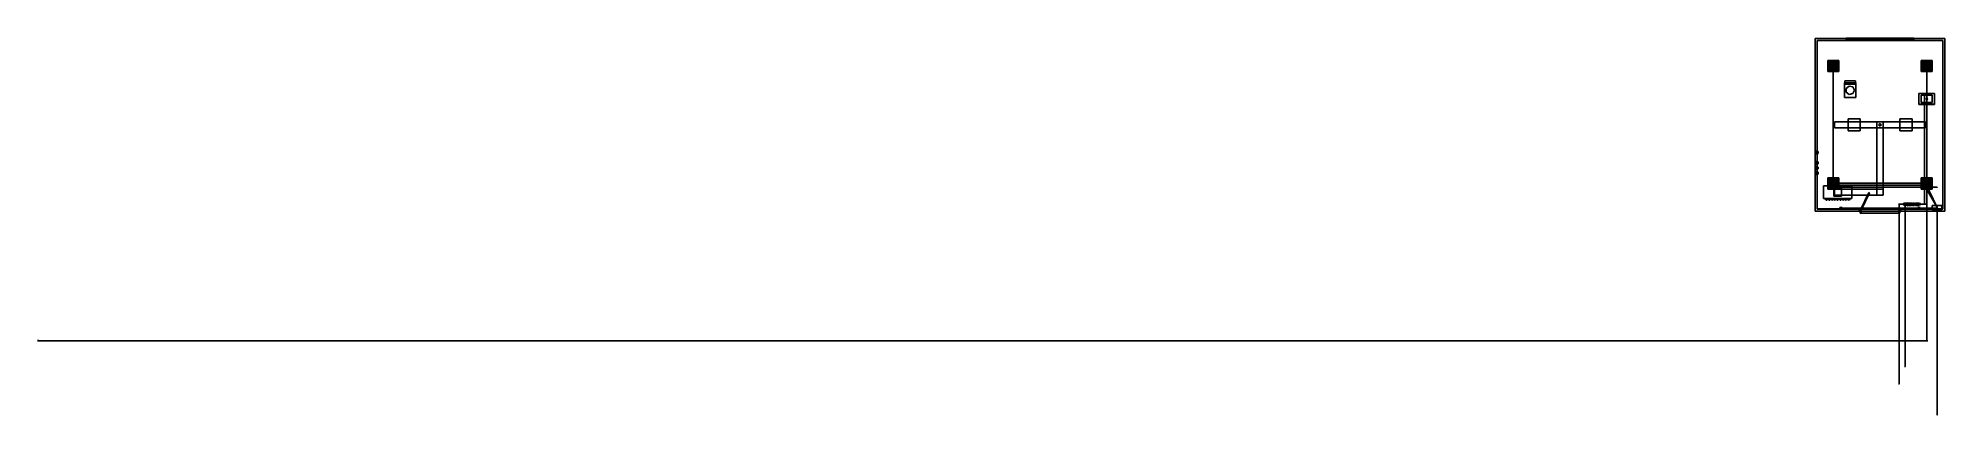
# Model space of a CAD drawing. Header units: millimetres. Extents: x -52000 to 58250, y 220200 to 242022.
import ezdxf

# ---------------------------------------------------------------- set-up
doc = ezdxf.new("R2010")
doc.units = ezdxf.units.MM

msp = doc.modelspace()

# ---------------------------------------------------------------- linework, layer by layer
at = {"layer": 'electrical'}
for p, q in [((51807.79, 240400), (51792.21, 240400)), ((51792.21, 240400), (51800, 240400)), ((51800, 240400), (51807.79, 240400)), ((51800, 233380), (51800, 240400)), ((57207.79, 240400), (57192.21, 240400)), ((57192.21, 240400), (57200, 240400)), ((57200, 240400), (57207.79, 240400)), ((57200, 233380), (57200, 240400)), ((51807.79, 233380), (51792.21, 233380)), ((51792.21, 233380), (51800, 233380)), ((51800, 233372.21), (51800, 233387.79)), ((51800, 233387.79), (51800, 233380)), ((51800, 233380), (51800, 233372.21)), ((57800, 233380), (51800, 233380)), ((51800, 233380), (51807.79, 233380)), ((51875, 233608.74), (51875, 233631.26)), ((51875, 233631.26), (51875, 233620)), ((51875, 233620), (51875, 233608.74)), ((57125, 233620), (51875, 233620)), ((51875, 233488.74), (51875, 233511.26)), ((51875, 233511.26), (51875, 233500)), ((51875, 233500), (51875, 233488.74)), ((57125, 233500), (51875, 233500)), ((51875, 233368.74), (51875, 233391.26)), ((51875, 233391.26), (51875, 233380)), ((51875, 233380), (51875, 233368.74)), ((57125, 233380), (51875, 233380)), ((57136.74, 233625.58), (57119.13, 233617.21)), ((57119.13, 233617.21), (57136.74, 233625.58)), ((57119.13, 233617.21), (57119.13, 233617.21)), ((57136.54, 233505.99), (57119.23, 233497)), ((57119.23, 233497), (57136.54, 233505.99)), ((57119.23, 233497), (57119.23, 233497)), ((57136.28, 233386.45), (57119.36, 233376.77)), ((57119.36, 233376.77), (57136.28, 233386.45)), ((57119.36, 233376.77), (57119.36, 233376.77)), ((57125, 233608.74), (57125, 233631.26)), ((57125, 233631.26), (57125, 233620)), ((57125, 233620), (57125, 233608.74)), ((57125, 233620), (57139.04, 233620)), ((57139.04, 233620), (57125, 233620)), ((57125, 233488.74), (57125, 233511.26)), ((57125, 233511.26), (57125, 233500)), ((57125, 233500), (57125, 233488.74)), ((57125, 233500), (57139.04, 233500)), ((57139.04, 233500), (57125, 233500)), ((57125, 233368.74), (57125, 233391.26)), ((57125, 233391.26), (57125, 233380)), ((57125, 233380), (57125, 233368.74)), ((57125, 233380), (57139.04, 233380)), ((57139.04, 233380), (57125, 233380)), ((57811.28, 232206.45), (57136.28, 233386.45)), ((57811.54, 232205.99), (57136.54, 233505.99)), ((57811.74, 232205.58), (57136.74, 233625.58)), ((57207.79, 233380), (57192.21, 233380)), ((57192.21, 233380), (57200, 233380)), ((57200, 233380), (57207.79, 233380)), ((57800, 233372.21), (57800, 233387.79)), ((57800, 233387.79), (57800, 233380)), ((57800, 233380), (57800, 233372.21)), ((52185, 232150), (52185, 232210)), ((52185, 232210), (52315, 232210)), ((52185, 232150), (52315, 232150)), ((52259, 232180), (52245.5, 232187.79)), ((52245.5, 232187.79), (52245.5, 232172.21)), ((52245.5, 232172.21), (52259, 232180)), ((52250, 232172.21), (52250, 232187.79)), ((52250, 232187.79), (52250, 232180)), ((52250, 232180), (57800, 232180)), ((52250, 232180), (52250, 232172.21)), ((52250, 232180), (52259.72, 232180)), ((52259.72, 232180), (52250, 232180)), ((52315, 232150), (52315, 232210)), ((56685, 232150), (56685, 232210)), ((56685, 232210), (56815, 232210)), ((56685, 232150), (56815, 232150)), ((56759, 232180), (56745.5, 232187.79)), ((56745.5, 232187.79), (56745.5, 232172.21)), ((56745.5, 232172.21), (56759, 232180)), ((56750, 232172.21), (56750, 232187.79)), ((56750, 232187.79), (56750, 232180)), ((56750, 232180), (57800, 232180)), ((56750, 232180), (56750, 232172.21)), ((56750, 232180), (56759.72, 232180)), ((56759.72, 232180), (56750, 232180)), ((56815, 232150), (56815, 232210)), ((57525, 232075), (57525, 232325)), ((57525, 232325), (58075, 232325)), ((57525, 232075), (58075, 232075)), ((57565, 232047.5), (57565, 232082.5)), ((57565, 232082.5), (58035, 232082.5)), ((57565, 232047.5), (58035, 232047.5)), ((57612.5, 232010), (57612.5, 232050)), ((57612.5, 232050), (57712.5, 232050)), ((57612.5, 232010), (57712.5, 232010)), ((57685.88, 232020), (57639.12, 232020)), ((57639.12, 232020), (57662.5, 232020)), ((57685.88, 231995), (57639.12, 231995)), ((57639.12, 231995), (57662.5, 231995)), ((57662.5, 232020), (57662.5, 231995)), ((57662.5, 232020), (57685.88, 232020)), ((57662.5, 231995), (57685.88, 231995)), ((57712.5, 232010), (57712.5, 232050)), ((57750, 232010), (57750, 232050)), ((57750, 232050), (57850, 232050)), ((57750, 232010), (57850, 232010)), ((57823.38, 232020), (57776.62, 232020)), ((57776.62, 232020), (57800, 232020)), ((57823.38, 231995), (57776.62, 231995)), ((57776.62, 231995), (57800, 231995)), ((57782, 232200), (57809, 232215.59)), ((57809, 232184.41), (57782, 232200)), ((57815.59, 232200), (57784.41, 232200)), ((57784.41, 232200), (57800, 232200)), ((57813, 232200), (57793.5, 232211.26)), ((57793.5, 232211.26), (57793.5, 232188.74)), ((57813, 232200), (57793.5, 232211.26)), ((57793.5, 232211.26), (57793.5, 232188.74)), ((57813, 232200), (57793.5, 232211.26)), ((57793.5, 232211.26), (57793.5, 232188.74)), ((57793.5, 232188.74), (57813, 232200)), ((57793.5, 232188.74), (57813, 232200)), ((57793.5, 232188.74), (57813, 232200)), ((57811.74, 232205.58), (57794.13, 232197.21)), ((57794.13, 232197.21), (57811.74, 232205.58)), ((57794.13, 232197.21), (57794.13, 232197.21)), ((57811.54, 232205.99), (57794.23, 232197)), ((57794.23, 232197), (57811.54, 232205.99)), ((57794.23, 232197), (57794.23, 232197)), ((57811.28, 232206.45), (57794.36, 232196.77)), ((57794.36, 232196.77), (57811.28, 232206.45)), ((57794.36, 232196.77), (57794.36, 232196.77)), ((57800, 232200), (57815.59, 232200)), ((57800, 220200), (57800, 232200)), ((57800, 232200), (57819.44, 232200)), ((57819.44, 232200), (57800, 232200)), ((57800, 232200), (57814.04, 232200)), ((57814.04, 232200), (57800, 232200)), ((57800, 232200), (57814.04, 232200)), ((57814.04, 232200), (57800, 232200)), ((57800, 232200), (57814.04, 232200)), ((57814.04, 232200), (57800, 232200)), ((57800, 232172.21), (57800, 232187.79)), ((57800, 232187.79), (57800, 232180)), ((57800, 232172.21), (57800, 232187.79)), ((57800, 232187.79), (57800, 232180)), ((57800, 232180), (57800, 232172.21)), ((57800, 232180), (57800, 232172.21)), ((57800, 232020), (57800, 231995)), ((57800, 232020), (57823.38, 232020)), ((57800, 231995), (57823.38, 231995)), ((57809, 232215.59), (57809, 232184.41)), ((57850, 232010), (57850, 232050)), ((57887.5, 232010), (57887.5, 232050)), ((57887.5, 232050), (57987.5, 232050)), ((57887.5, 232010), (57987.5, 232010)), ((57960.88, 232020), (57914.12, 232020)), ((57914.12, 232020), (57937.5, 232020)), ((57960.88, 231995), (57914.12, 231995)), ((57914.12, 231995), (57937.5, 231995)), ((57937.5, 232020), (57937.5, 231995)), ((57937.5, 232020), (57960.88, 232020)), ((57937.5, 231995), (57960.88, 231995)), ((57987.5, 232010), (57987.5, 232050)), ((58035, 232047.5), (58035, 232082.5)), ((58075, 232075), (58075, 232325)), ((57815.59, 220200), (57784.41, 220200)), ((57784.41, 220200), (57800, 220200)), ((57800, 220200), (57815.59, 220200))]:
    msp.add_line(p, q, dxfattribs=at)
at = {"layer": 'hvac'}
for p, q in [((51875, 236825), (51875, 237175)), ((51875, 237175), (57125, 237175)), ((52650, 236650), (52650, 237350)), ((52650, 237350), (53350, 237350)), ((53350, 236650), (53350, 237350)), ((54325, 232925), (54325, 237175)), ((54325, 237175), (54675, 237175)), ((54675, 232925), (54675, 237175)), ((55650, 236650), (55650, 237350)), ((55650, 237350), (56350, 237350)), ((56350, 236650), (56350, 237350)), ((57125, 236825), (57125, 237175)), ((51875, 236825), (57125, 236825)), ((52650, 236650), (53350, 236650)), ((55650, 236650), (56350, 236650)), ((51225, 232725), (51225, 233475)), ((51225, 233475), (52875, 233475)), ((51225, 232725), (52875, 232725)), ((51325, 232680), (51325, 232720)), ((51325, 232720), (52775, 232720)), ((51325, 232680), (52775, 232680)), ((51390, 232640), (51390, 232700)), ((51390, 232700), (51430, 232700)), ((51390, 232640), (51430, 232640)), ((51430, 232640), (51430, 232700)), ((51550, 232640), (51550, 232700)), ((51550, 232700), (51590, 232700)), ((51550, 232640), (51590, 232640)), ((51590, 232640), (51590, 232700)), ((51710, 232640), (51710, 232700)), ((51710, 232700), (51750, 232700)), ((51710, 232640), (51750, 232640)), ((51750, 232640), (51750, 232700)), ((51825, 232875), (51825, 233325)), ((51825, 233325), (52275, 233325)), ((51825, 232875), (52275, 232875)), ((51870, 232640), (51870, 232700)), ((51870, 232700), (51910, 232700)), ((51870, 232640), (51910, 232640)), ((51875, 232925), (51875, 233275)), ((51875, 233275), (54675, 233275)), ((51875, 232925), (54675, 232925)), ((51910, 232640), (51910, 232700)), ((52030, 232640), (52030, 232700)), ((52030, 232700), (52070, 232700)), ((52030, 232640), (52070, 232640)), ((52070, 232640), (52070, 232700)), ((52190, 232640), (52190, 232700)), ((52190, 232700), (52230, 232700)), ((52190, 232640), (52230, 232640)), ((52230, 232640), (52230, 232700)), ((52275, 232875), (52275, 233325)), ((52350, 232640), (52350, 232700)), ((52350, 232700), (52390, 232700)), ((52350, 232640), (52390, 232640)), ((52390, 232640), (52390, 232700)), ((52510, 232640), (52510, 232700)), ((52510, 232700), (52550, 232700)), ((52510, 232640), (52550, 232640)), ((52550, 232640), (52550, 232700)), ((52670, 232640), (52670, 232700)), ((52670, 232700), (52710, 232700)), ((52670, 232640), (52710, 232640)), ((52710, 232640), (52710, 232700)), ((52775, 232680), (52775, 232720)), ((52875, 232725), (52875, 233475)), ((54325, 232925), (54675, 232925)), ((54675, 232925), (54675, 233275))]:
    msp.add_line(p, q, dxfattribs=at)
at = {"layer": 'interiors'}
for p, q in [((50750, 232000), (50750, 242000)), ((50750, 242000), (58250, 242000)), ((58130, 241880), (50870, 241880)), ((50870, 232120), (50870, 241880)), ((50875, 232125), (50875, 241875)), ((50875, 241875), (58125, 241875)), ((52550, 241977.5), (52550, 242022.5)), ((52550, 242022.5), (56450, 242022.5)), ((52550, 242000), (56450, 242000)), ((52550, 241880), (52550, 242000)), ((52550, 241977.5), (56450, 241977.5)), ((52550, 241880), (56450, 241880)), ((56450, 241977.5), (56450, 242022.5)), ((56450, 241880), (56450, 242000)), ((58125, 232125), (58125, 241875)), ((58130, 232120), (58130, 241880)), ((58250, 232000), (58250, 242000)), ((53389.61, 232109.51), (53846.04, 233088.32)), ((53430.39, 232090.49), (53886.82, 233069.3)), ((53886.82, 233069.3), (53846.04, 233088.32)), ((50750, 232000), (53300, 232000)), ((50750, 232000), (58250, 232000)), ((58130, 232120), (50870, 232120)), ((53300, 232120), (50870, 232120)), ((50875, 232125), (58125, 232125)), ((53300, 232000), (53300, 232120)), ((53300, 232120), (55700, 232120)), ((53300, 232000), (55700, 232000)), ((53345, 231880), (53345, 232120)), ((53345, 232120), (53415, 232120)), ((53345, 231880), (53415, 231880)), ((53350, 231880), (53350, 232120)), ((53350, 232120), (55650, 232120)), ((53350, 231880), (55650, 231880)), ((53430.39, 232090.49), (53389.61, 232109.51)), ((53415, 231880), (53415, 232120)), ((55585, 231880), (55585, 232120)), ((55585, 232120), (55655, 232120)), ((55585, 231880), (55655, 231880)), ((55650, 231880), (55650, 232120)), ((55655, 231880), (55655, 232120)), ((55700, 232000), (55700, 232120)), ((58130, 232120), (55700, 232120)), ((55700, 232000), (58250, 232000))]:
    msp.add_line(p, q, dxfattribs=at)
at = {"layer": 'lighting'}
for p, q in [((51480, 240080), (51480, 240720)), ((51480, 240720), (52120, 240720)), ((51520, 240120), (51520, 240680)), ((51520, 240680), (52080, 240680)), ((51554, 240130), (51554, 240670)), ((51554, 240670), (51566, 240670)), ((51566, 240130), (51566, 240670)), ((51634, 240130), (51634, 240670)), ((51634, 240670), (51646, 240670)), ((51646, 240130), (51646, 240670)), ((51714, 240130), (51714, 240670)), ((51714, 240670), (51726, 240670)), ((51726, 240130), (51726, 240670)), ((51794, 240130), (51794, 240670)), ((51794, 240670), (51806, 240670)), ((51809, 240400), (51795.5, 240407.79)), ((51795.5, 240407.79), (51795.5, 240392.21)), ((51795.5, 240392.21), (51809, 240400)), ((51806, 240130), (51806, 240670)), ((51874, 240130), (51874, 240670)), ((51874, 240670), (51886, 240670)), ((51886, 240130), (51886, 240670)), ((51954, 240130), (51954, 240670)), ((51954, 240670), (51966, 240670)), ((51966, 240130), (51966, 240670)), ((52034, 240130), (52034, 240670)), ((52034, 240670), (52046, 240670)), ((52046, 240130), (52046, 240670)), ((52080, 240120), (52080, 240680)), ((52120, 240080), (52120, 240720)), ((56880, 240080), (56880, 240720)), ((56880, 240720), (57520, 240720)), ((56920, 240120), (56920, 240680)), ((56920, 240680), (57480, 240680)), ((56954, 240130), (56954, 240670)), ((56954, 240670), (56966, 240670)), ((56966, 240130), (56966, 240670)), ((57034, 240130), (57034, 240670)), ((57034, 240670), (57046, 240670)), ((57046, 240130), (57046, 240670)), ((57114, 240130), (57114, 240670)), ((57114, 240670), (57126, 240670)), ((57126, 240130), (57126, 240670)), ((57194, 240130), (57194, 240670)), ((57194, 240670), (57206, 240670)), ((57209, 240400), (57195.5, 240407.79)), ((57195.5, 240407.79), (57195.5, 240392.21)), ((57195.5, 240392.21), (57209, 240400)), ((57206, 240130), (57206, 240670)), ((57274, 240130), (57274, 240670)), ((57274, 240670), (57286, 240670)), ((57286, 240130), (57286, 240670)), ((57354, 240130), (57354, 240670)), ((57354, 240670), (57366, 240670)), ((57366, 240130), (57366, 240670)), ((57434, 240130), (57434, 240670)), ((57434, 240670), (57446, 240670)), ((57446, 240130), (57446, 240670)), ((57480, 240120), (57480, 240680)), ((57520, 240080), (57520, 240720)), ((51480, 240080), (52120, 240080)), ((51520, 240120), (52080, 240120)), ((51554, 240130), (51566, 240130)), ((51634, 240130), (51646, 240130)), ((51714, 240130), (51726, 240130)), ((51794, 240130), (51806, 240130)), ((51874, 240130), (51886, 240130)), ((51954, 240130), (51966, 240130)), ((52034, 240130), (52046, 240130)), ((56880, 240080), (57520, 240080)), ((56920, 240120), (57480, 240120)), ((56954, 240130), (56966, 240130)), ((57034, 240130), (57046, 240130)), ((57114, 240130), (57126, 240130)), ((57194, 240130), (57206, 240130)), ((57274, 240130), (57286, 240130)), ((57354, 240130), (57366, 240130)), ((57434, 240130), (57446, 240130)), ((51480, 233280), (51480, 233920)), ((51480, 233920), (52120, 233920)), ((51520, 233320), (51520, 233880)), ((51520, 233880), (52080, 233880)), ((51554, 233330), (51554, 233870)), ((51554, 233870), (51566, 233870)), ((51566, 233330), (51566, 233870)), ((51634, 233330), (51634, 233870)), ((51634, 233870), (51646, 233870)), ((51646, 233330), (51646, 233870)), ((51714, 233330), (51714, 233870)), ((51714, 233870), (51726, 233870)), ((51726, 233330), (51726, 233870)), ((51794, 233330), (51794, 233870)), ((51794, 233870), (51806, 233870)), ((51806, 233330), (51806, 233870)), ((51874, 233330), (51874, 233870)), ((51874, 233870), (51886, 233870)), ((51886, 233330), (51886, 233870)), ((51954, 233330), (51954, 233870)), ((51954, 233870), (51966, 233870)), ((51966, 233330), (51966, 233870)), ((52034, 233330), (52034, 233870)), ((52034, 233870), (52046, 233870)), ((52046, 233330), (52046, 233870)), ((52080, 233320), (52080, 233880)), ((52120, 233280), (52120, 233920)), ((56880, 233280), (56880, 233920)), ((56880, 233920), (57520, 233920)), ((56920, 233320), (56920, 233880)), ((56920, 233880), (57480, 233880)), ((56954, 233330), (56954, 233870)), ((56954, 233870), (56966, 233870)), ((56966, 233330), (56966, 233870)), ((57034, 233330), (57034, 233870)), ((57034, 233870), (57046, 233870)), ((57046, 233330), (57046, 233870)), ((57114, 233330), (57114, 233870)), ((57114, 233870), (57126, 233870)), ((57126, 233330), (57126, 233870)), ((57194, 233330), (57194, 233870)), ((57194, 233870), (57206, 233870)), ((57206, 233330), (57206, 233870)), ((57274, 233330), (57274, 233870)), ((57274, 233870), (57286, 233870)), ((57286, 233330), (57286, 233870)), ((57354, 233330), (57354, 233870)), ((57354, 233870), (57366, 233870)), ((57366, 233330), (57366, 233870)), ((57434, 233330), (57434, 233870)), ((57434, 233870), (57446, 233870)), ((57446, 233330), (57446, 233870)), ((57480, 233320), (57480, 233880)), ((57520, 233280), (57520, 233920)), ((51480, 233280), (52120, 233280)), ((51520, 233320), (52080, 233320)), ((51554, 233330), (51566, 233330)), ((51634, 233330), (51646, 233330)), ((51714, 233330), (51726, 233330)), ((51794, 233330), (51806, 233330)), ((51809, 233600), (51795.5, 233607.79)), ((51795.5, 233607.79), (51795.5, 233592.21)), ((51795.5, 233592.21), (51809, 233600)), ((51874, 233330), (51886, 233330)), ((51954, 233330), (51966, 233330)), ((52034, 233330), (52046, 233330)), ((56880, 233280), (57520, 233280)), ((56920, 233320), (57480, 233320)), ((56954, 233330), (56966, 233330)), ((57034, 233330), (57046, 233330)), ((57114, 233330), (57126, 233330)), ((57194, 233330), (57206, 233330)), ((57209, 233600), (57195.5, 233607.79)), ((57195.5, 233607.79), (57195.5, 233592.21)), ((57195.5, 233592.21), (57209, 233600)), ((57274, 233330), (57286, 233330)), ((57354, 233330), (57366, 233330)), ((57434, 233330), (57446, 233330))]:
    msp.add_line(p, q, dxfattribs=at)
at = {"layer": 'sensors'}
for p, q in [((54500, 237080), (54420, 237000)), ((54580, 237000), (54500, 237080)), ((54420, 237000), (54500, 236920)), ((54500, 236920), (54580, 237000)), ((54500, 237000), (54565, 237000)), ((54565, 237000), (54500, 237000)), ((50790, 235320), (50790, 235480)), ((50790, 235480), (50890, 235480)), ((50790, 235320), (50890, 235320)), ((50790, 234720), (50790, 234880)), ((50790, 234880), (50890, 234880)), ((50890, 235320), (50890, 235480)), ((50890, 234720), (50890, 234880)), ((50895, 235345), (50895, 235455)), ((50895, 235455), (50915, 235455)), ((50895, 235345), (50915, 235345)), ((50895, 234745), (50895, 234855)), ((50895, 234855), (50915, 234855)), ((50915, 235345), (50915, 235455)), ((50915, 234745), (50915, 234855)), ((50790, 234720), (50890, 234720)), ((50790, 234420), (50790, 234580)), ((50790, 234580), (50890, 234580)), ((50790, 234420), (50890, 234420)), ((50790, 234120), (50790, 234280)), ((50790, 234280), (50890, 234280)), ((50790, 234120), (50890, 234120)), ((50890, 234420), (50890, 234580)), ((50890, 234120), (50890, 234280)), ((50895, 234745), (50915, 234745)), ((50895, 234445), (50895, 234555)), ((50895, 234555), (50915, 234555)), ((50895, 234445), (50915, 234445)), ((50895, 234145), (50895, 234255)), ((50895, 234255), (50915, 234255)), ((50895, 234145), (50915, 234145)), ((50915, 234445), (50915, 234555)), ((50915, 234145), (50915, 234255)), ((56530, 232400), (56530, 232475)), ((56530, 232475), (56530, 232400)), ((56530, 232400), (56750, 232400)), ((56530, 232400), (56530, 232325)), ((56530, 232325), (56530, 232400)), ((56560, 232330), (56560, 232470)), ((56560, 232470), (56720, 232470)), ((56560, 232330), (56720, 232330)), ((56574.5, 232400), (56574.5, 232475)), ((56574.5, 232475), (56574.5, 232400)), ((56574.5, 232400), (56794.5, 232400)), ((56574.5, 232400), (56574.5, 232325)), ((56574.5, 232325), (56574.5, 232400)), ((56604.5, 232330), (56604.5, 232470)), ((56604.5, 232470), (56764.5, 232470)), ((56604.5, 232330), (56764.5, 232330)), ((56720, 232330), (56720, 232470)), ((56750, 232400), (56750, 232475)), ((56750, 232475), (56750, 232400)), ((56750, 232400), (56750, 232325)), ((56750, 232325), (56750, 232400)), ((56764.5, 232330), (56764.5, 232470)), ((56794.5, 232400), (56794.5, 232475)), ((56794.5, 232475), (56794.5, 232400)), ((56794.5, 232400), (56794.5, 232325)), ((56794.5, 232325), (56794.5, 232400))]:
    msp.add_line(p, q, dxfattribs=at)
at = {"layer": 'water'}
for p, q in [((52450, 238575), (52450, 239425)), ((52450, 239425), (53100, 239425)), ((52475, 239350), (52475, 239550)), ((52475, 239550), (53075, 239550)), ((52475, 239350), (53075, 239350)), ((52719.37, 239243.73), (52549.76, 239108.47)), ((52930.87, 239195.46), (52719.37, 239243.73)), ((53075, 239350), (53075, 239550)), ((53100, 238575), (53100, 239425)), ((52450, 238575), (53100, 238575)), ((52549.76, 239108.47), (52549.76, 238891.53)), ((52549.76, 238891.53), (52719.37, 238756.27)), ((52719.37, 238756.27), (52930.87, 238804.54)), ((53025, 239000), (52930.87, 239195.46)), ((52930.87, 238804.54), (53025, 239000)), ((56740, 238180), (56740, 238820)), ((56740, 238820), (57660, 238820)), ((56740, 238180), (57660, 238180)), ((56750, 238190), (56750, 238810)), ((56750, 238810), (57650, 238810)), ((56750, 238190), (57650, 238190)), ((57525, 238715), (56875, 238715)), ((56875, 238285), (56875, 238715)), ((57525, 238285), (56875, 238285)), ((57045, 238730), (57097.5, 238760.31)), ((57097.5, 238699.69), (57045, 238730)), ((57110.31, 238730), (57049.69, 238730)), ((57049.69, 238730), (57080, 238730)), ((57080, 238730), (57110.31, 238730)), ((57080, 232400), (57080, 238730)), ((57080, 238730), (57117.8, 238730)), ((57117.8, 238730), (57080, 238730)), ((57097.5, 238760.31), (57097.5, 238699.69)), ((57145, 238500), (57200, 238555)), ((57200, 238445), (57145, 238500)), ((57200, 238500), (57145, 238500)), ((57145, 238500), (57200, 238500)), ((57165, 238730), (57217.5, 238760.31)), ((57217.5, 238699.69), (57165, 238730)), ((57230.31, 238730), (57169.69, 238730)), ((57169.69, 238730), (57200, 238730)), ((57215.59, 238720), (57184.41, 238720)), ((57184.41, 238720), (57200, 238720)), ((57215.59, 238500), (57184.41, 238500)), ((57184.41, 238500), (57200, 238500)), ((57218, 238720), (57191, 238735.59)), ((57191, 238735.59), (57191, 238704.41)), ((57191, 238704.41), (57218, 238720)), ((57200, 238730), (57230.31, 238730)), ((57200, 232400), (57200, 238730)), ((57200, 238730), (57237.8, 238730)), ((57237.8, 238730), (57200, 238730)), ((57200, 238720), (57200, 238500)), ((57200, 238720), (57215.59, 238720)), ((57200, 238720), (57219.44, 238720)), ((57219.44, 238720), (57200, 238720)), ((57200, 238555), (57255, 238500)), ((57200, 238500), (57215.59, 238500)), ((57255, 238500), (57200, 238445)), ((57200, 238500), (57200, 224500)), ((57200, 238500), (57255, 238500)), ((57255, 238500), (57200, 238500)), ((57200, 238500), (57259.4, 238500)), ((57259.4, 238500), (57200, 238500)), ((57217.5, 238760.31), (57217.5, 238699.69)), ((57525, 238285), (57525, 238715)), ((57650, 238190), (57650, 238810)), ((57660, 238180), (57660, 238820)), ((55630.31, 232400), (55569.69, 232400)), ((55569.69, 232400), (55600, 232400)), ((55600, 232369.69), (55600, 232430.31)), ((55600, 232430.31), (55600, 232400)), ((55600, 232400), (55630.31, 232400)), ((55600, 222000), (55600, 232400)), ((55600, 232400), (57200, 232400)), ((55600, 232400), (55600, 232369.69)), ((55600, 232400), (55637.8, 232400)), ((55637.8, 232400), (55600, 232400)), ((55880, 232400), (55880, 232475)), ((55880, 232475), (55880, 232400)), ((55880, 232400), (56280, 232400)), ((55880, 232400), (55880, 232325)), ((55880, 232325), (55880, 232400)), ((55890, 232375), (55890, 232425)), ((55890, 232425), (56270, 232425)), ((55890, 232375), (56270, 232375)), ((55980.31, 232400), (55919.69, 232400)), ((55919.69, 232400), (55950, 232400)), ((55930, 232464.66), (55930, 232504.62)), ((55930, 232504.62), (55930, 232400)), ((55930, 232335.34), (55930, 232464.66)), ((55930, 232400), (55955, 232400)), ((55930, 232400), (55930, 232295.38)), ((55930, 232295.38), (55930, 232335.34)), ((55950, 232369.69), (55950, 232430.31)), ((55950, 232430.31), (55950, 232400)), ((55950, 232400), (55980.31, 232400)), ((55950, 223000), (55950, 232400)), ((55950, 232400), (57080, 232400)), ((55950, 232400), (55950, 232369.69)), ((55950, 232400), (55987.8, 232400)), ((55987.8, 232400), (55950, 232400)), ((55955, 232464.66), (55955, 232504.62)), ((55955, 232504.62), (55955, 232400)), ((55955, 232335.34), (55955, 232464.66)), ((55955, 232400), (55955, 232295.38)), ((55955, 232295.38), (55955, 232335.34)), ((56107.81, 232485.6), (56007.19, 232452.9)), ((56007.19, 232452.9), (56007.19, 232347.1)), ((56007.19, 232347.1), (56107.81, 232314.4)), ((56089, 232400), (56089, 232475)), ((56089, 232475), (56089, 232400)), ((56089, 232400), (56489, 232400)), ((56089, 232400), (56089, 232325)), ((56089, 232325), (56089, 232400)), ((56099, 232375), (56099, 232425)), ((56099, 232425), (56479, 232425)), ((56099, 232375), (56479, 232375)), ((56170, 232400), (56107.81, 232485.6)), ((56107.81, 232314.4), (56170, 232400)), ((56139, 232464.66), (56139, 232504.62)), ((56139, 232504.62), (56139, 232400)), ((56139, 232335.34), (56139, 232464.66)), ((56139, 232400), (56164, 232400)), ((56139, 232400), (56139, 232295.38)), ((56139, 232295.38), (56139, 232335.34)), ((56164, 232464.66), (56164, 232504.62)), ((56164, 232504.62), (56164, 232400)), ((56164, 232335.34), (56164, 232464.66)), ((56164, 232400), (56164, 232295.38)), ((56164, 232295.38), (56164, 232335.34)), ((56316.81, 232485.6), (56216.19, 232452.9)), ((56216.19, 232452.9), (56216.19, 232347.1)), ((56216.19, 232347.1), (56316.81, 232314.4)), ((56230, 232464.66), (56230, 232504.62)), ((56230, 232504.62), (56230, 232400)), ((56230, 232335.34), (56230, 232464.66)), ((56230, 232400), (56255, 232400)), ((56230, 232400), (56230, 232295.38)), ((56230, 232295.38), (56230, 232335.34)), ((56255, 232464.66), (56255, 232504.62)), ((56255, 232504.62), (56255, 232400)), ((56255, 232335.34), (56255, 232464.66)), ((56255, 232400), (56255, 232295.38)), ((56255, 232295.38), (56255, 232335.34)), ((56270, 232375), (56270, 232425)), ((56280, 232400), (56280, 232475)), ((56280, 232475), (56280, 232400)), ((56280, 232400), (56280, 232325)), ((56280, 232325), (56280, 232400)), ((56379, 232400), (56316.81, 232485.6)), ((56316.81, 232314.4), (56379, 232400)), ((56439, 232464.66), (56439, 232504.62)), ((56439, 232504.62), (56439, 232400)), ((56439, 232335.34), (56439, 232464.66)), ((56439, 232400), (56464, 232400)), ((56439, 232400), (56439, 232295.38)), ((56439, 232295.38), (56439, 232335.34)), ((56464, 232464.66), (56464, 232504.62)), ((56464, 232504.62), (56464, 232400)), ((56464, 232335.34), (56464, 232464.66)), ((56464, 232400), (56464, 232295.38)), ((56464, 232295.38), (56464, 232335.34)), ((56479, 232375), (56479, 232425)), ((56489, 232400), (56489, 232475)), ((56489, 232475), (56489, 232400)), ((56489, 232400), (56489, 232325)), ((56489, 232325), (56489, 232400)), ((57110.31, 232400), (57049.69, 232400)), ((57049.69, 232400), (57080, 232400)), ((57080, 232369.69), (57080, 232430.31)), ((57080, 232430.31), (57080, 232400)), ((57080, 232400), (57080, 232369.69)), ((57080, 232400), (57110.31, 232400)), ((57080, 232400), (57117.8, 232400)), ((57117.8, 232400), (57080, 232400)), ((57230.31, 232400), (57169.69, 232400)), ((57169.69, 232400), (57200, 232400)), ((57200, 232369.69), (57200, 232430.31)), ((57200, 232430.31), (57200, 232400)), ((57200, 232400), (57200, 232369.69)), ((57200, 232400), (57230.31, 232400)), ((57200, 232400), (57237.8, 232400)), ((57237.8, 232400), (57200, 232400)), ((-52000, 224500), (-52000, 224555)), ((-52000, 224555), (-52000, 224500)), ((-52000, 224500), (-52000, 224445)), ((-52000, 224445), (-52000, 224500)), ((57200, 224500), (-52000, 224500)), ((57200, 224500), (57145, 224500)), ((57145, 224500), (57200, 224500)), ((57200, 224500), (57200, 224555)), ((57200, 224555), (57200, 224500)), ((57200, 224500), (57255, 224500)), ((57255, 224500), (57200, 224500)), ((57200, 224500), (57200, 224445)), ((57200, 224445), (57200, 224500)), ((57200, 224500), (57259.4, 224500)), ((57259.4, 224500), (57200, 224500)), ((55980.31, 223000), (55919.69, 223000)), ((55919.69, 223000), (55950, 223000)), ((55950, 223000), (55980.31, 223000)), ((55630.31, 222000), (55569.69, 222000)), ((55569.69, 222000), (55600, 222000)), ((55600, 222000), (55630.31, 222000))]:
    msp.add_line(p, q, dxfattribs=at)

doc.saveas('drawing.dxf')
